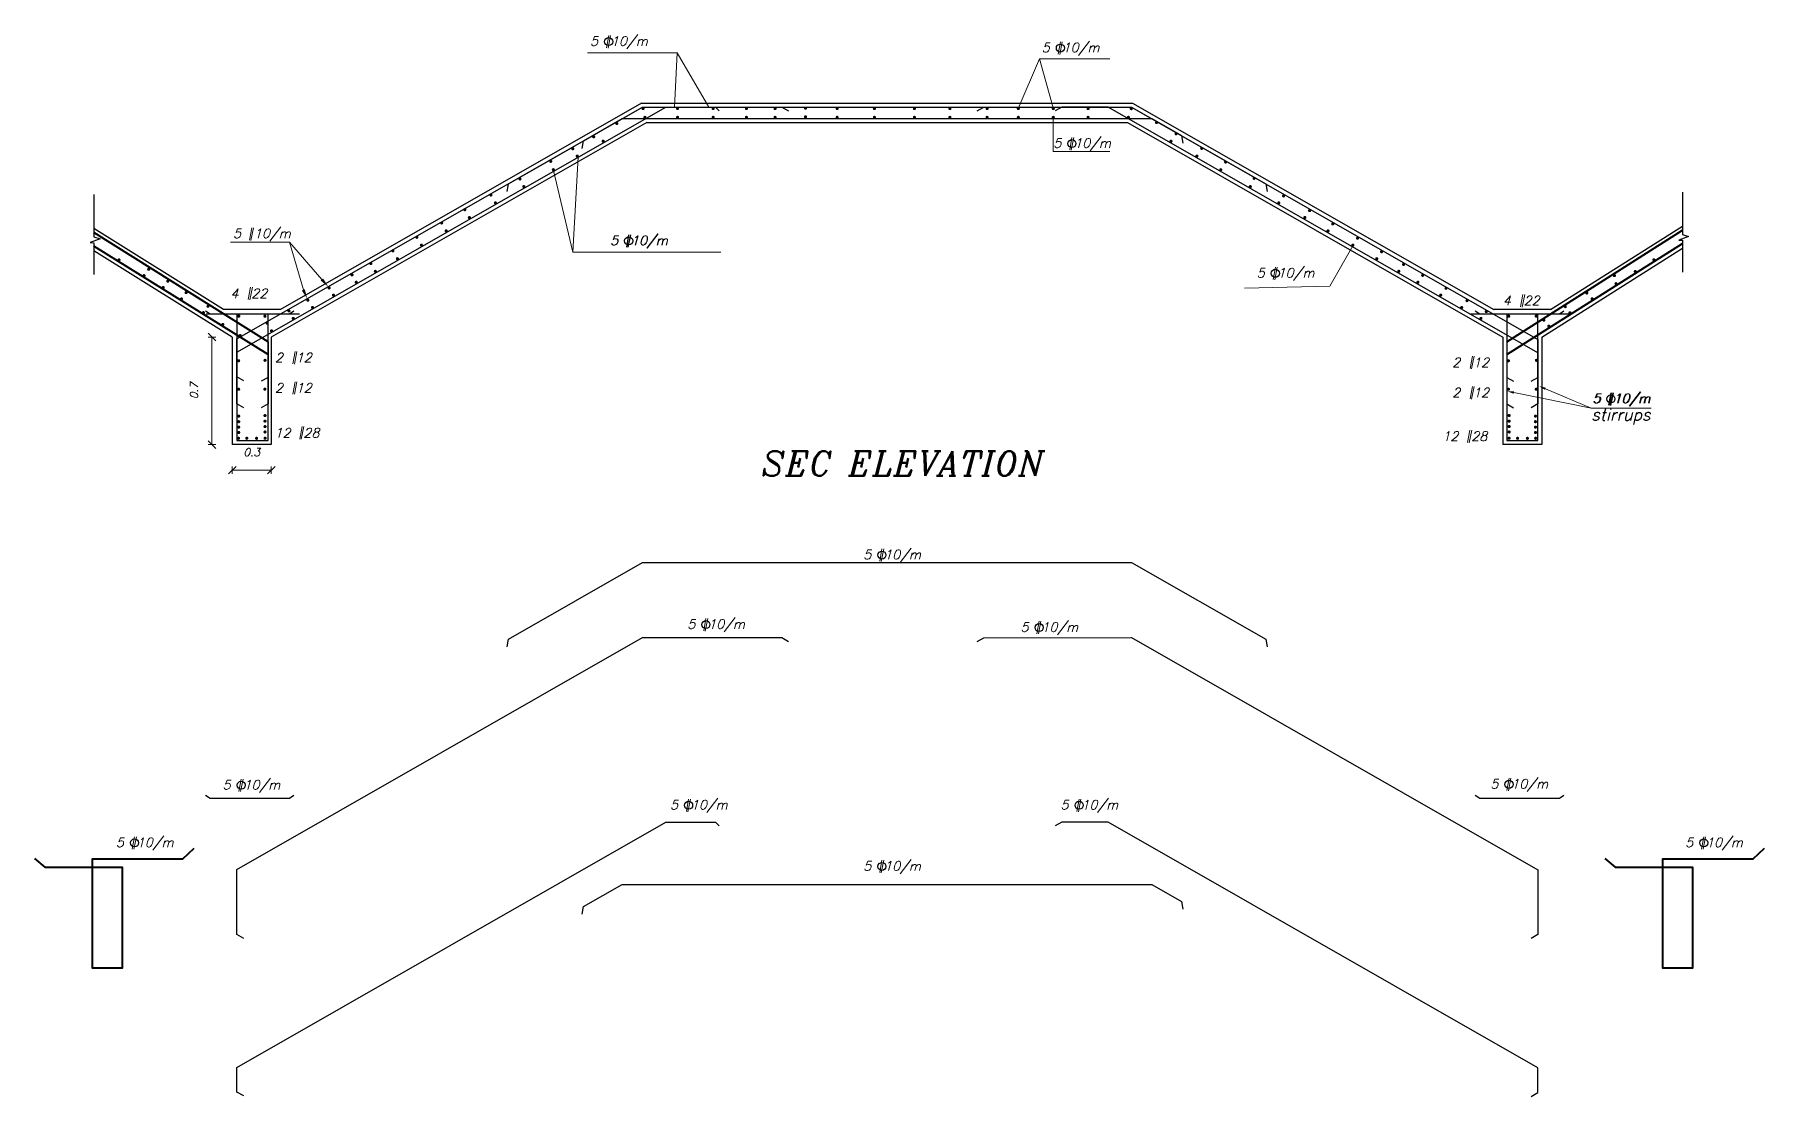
# Model space of a CAD drawing. Header units: metres. Extents: x 202848 to 204724, y 1924431 to 1925550.
# Drawn here: x 203897.62 to 203942, y 1924766.43 to 1924793.66 of the extents above; entities that cross this region are included whole.
import ezdxf

# ---------------------------------------------------------------- set-up
doc = ezdxf.new("R2010")
doc.units = ezdxf.units.M
doc.header["$MEASUREMENT"] = 0
doc.layers.add('AHREIN', color=202, linetype='Continuous')
doc.layers.add('STIRR', color=8, linetype='Continuous')
for name, color, linetype, lineweight in [('COL', 210, 'Continuous', 30), ('Dim', 8, 'Continuous', 15), ('Reinforcement', 7, 'Continuous', 40), ('rft', 5, 'Continuous', 40)]:
    doc.layers.add(name, color=color, linetype=linetype, lineweight=lineweight)
doc.styles.add('ITALICC', font='ITALICC.SHX')
doc.styles.add('ITALICT', font='ITALICC.SHX')

# ---------------------------------------------------------------- blocks, each defined once
blk = doc.blocks.new('T1')
at = {"color": 3}
for p, q in [((-49, -49), (49, 49)), ((0, -49), (0, 49))]:
    blk.add_line(p, q, dxfattribs=at)

msp = doc.modelspace()

# ---------------------------------------------------------------- linework, layer by layer
at = {"layer": 'AHREIN', "linetype": 'ByBlock', "ltscale": 0.25}
for p, q in [((203913.1926, 1924791.904), (203903.926, 1924786.6088)), ((203913.1926, 1924791.904), (203925.7926, 1924791.904)), ((203925.7926, 1924791.904), (203935.0593, 1924786.6088)), ((203913.3254, 1924791.404), (203903.6926, 1924785.8995)), ((203913.3254, 1924791.404), (203925.6599, 1924791.404)), ((203925.6599, 1924791.404), (203935.2926, 1924785.8995)), ((203902.4696, 1924786.6088), (203899.141, 1924788.6848)), ((203936.5097, 1924786.6088), (203939.8974, 1924788.7484)), ((203902.6926, 1924785.904), (203899.141, 1924788.1191)), ((203936.2926, 1924785.904), (203939.8974, 1924788.1807)), ((203903.926, 1924786.6088), (203902.4696, 1924786.6088)), ((203936.5097, 1924786.6088), (203935.0593, 1924786.6088)), ((203902.6926, 1924785.904), (203902.6926, 1924783.1478)), ((203903.6926, 1924785.8995), (203903.6926, 1924783.1478)), ((203935.2926, 1924785.8995), (203935.2926, 1924783.1478)), ((203936.2926, 1924785.904), (203936.2926, 1924783.1478)), ((203903.6926, 1924783.1478), (203902.6926, 1924783.1478)), ((203936.2926, 1924783.1478), (203935.2926, 1924783.1478))]:
    msp.add_line(p, q, dxfattribs=at)
at = {"layer": 'COL', "linetype": 'ByBlock', "ltscale": 0.25}
for p, q in [((203899.141, 1924789.5598), (203899.141, 1924788.6868)), ((203939.8974, 1924789.6213), (203939.8974, 1924788.7484)), ((203899.141, 1924788.6868), (203899.141, 1924788.4748)), ((203939.8974, 1924788.7484), (203939.8974, 1924788.5364)), ((203899.3002, 1924788.4227), (203899.0466, 1924788.3308)), ((203899.0466, 1924788.3308), (203899.141, 1924788.3234)), ((203899.141, 1924788.4748), (203899.3002, 1924788.4227)), ((203899.141, 1924788.3234), (203899.141, 1924788.1191)), ((203899.141, 1924788.1191), (203899.141, 1924787.5085)), ((203940.0566, 1924788.4843), (203939.803, 1924788.3924)), ((203939.803, 1924788.3924), (203939.8974, 1924788.385)), ((203939.8974, 1924788.5364), (203940.0566, 1924788.4843)), ((203939.8974, 1924788.385), (203939.8974, 1924788.1807)), ((203939.8974, 1924788.1807), (203939.8974, 1924787.57))]:
    msp.add_line(p, q, dxfattribs=at)
at = {"layer": 'Dim'}
for p, q in [((203912.3496, 1924793.6397), (203912.2917, 1924793.3214)), ((203912.3496, 1924793.6397), (203912.2917, 1924793.3214)), ((203912.3959, 1924793.6397), (203912.3322, 1924793.3156)), ((203912.3959, 1924793.6397), (203912.3322, 1924793.3156)), ((203923.9388, 1924793.4736), (203923.8809, 1924793.1554)), ((203923.9388, 1924793.4736), (203923.8809, 1924793.1554)), ((203923.9851, 1924793.4736), (203923.9214, 1924793.1496)), ((203923.9851, 1924793.4736), (203923.9214, 1924793.1496)), ((203911.9362, 1924793.1962), (203911.8062, 1924793.1962)), ((203913.3778, 1924793.1962), (203911.9362, 1924793.1962)), ((203913.1186, 1924793.1962), (203912.509, 1924793.1962)), ((203914.1099, 1924793.1962), (203913.0824, 1924793.1962)), ((203924.2354, 1924791.0241), (203924.1775, 1924790.7058)), ((203924.2354, 1924791.0241), (203924.1775, 1924790.7058)), ((203924.2817, 1924791.0241), (203924.218, 1924790.7001)), ((203924.2817, 1924791.0241), (203924.218, 1924790.7001)), ((203903.1897, 1924788.7072), (203903.1318, 1924788.3889)), ((203903.236, 1924788.7072), (203903.1723, 1924788.3832)), ((203902.7736, 1924788.3378), (203902.6489, 1924788.3378)), ((203904.1564, 1924788.3378), (203902.7736, 1924788.3378)), ((203903.9078, 1924788.3378), (203903.3231, 1924788.3378)), ((203904.1564, 1924788.3378), (203903.9078, 1924788.3378)), ((203904.9904, 1924787.3812), (203904.1564, 1924788.3378)), ((203904.5154, 1924787.1137), (203904.1564, 1924788.3378)), ((203912.8622, 1924788.5292), (203912.8043, 1924788.211)), ((203912.8696, 1924788.5292), (203912.8117, 1924788.211)), ((203912.9085, 1924788.5292), (203912.8449, 1924788.2052)), ((203912.916, 1924788.5292), (203912.8523, 1924788.2052)), ((203929.4545, 1924787.6979), (203929.3966, 1924787.3797)), ((203929.4545, 1924787.6979), (203929.3966, 1924787.3797)), ((203929.5009, 1924787.6979), (203929.4372, 1924787.3739)), ((203929.5009, 1924787.6979), (203929.4372, 1924787.3739)), ((203903.1614, 1924787.1809), (203903.1035, 1924786.8627)), ((203903.2077, 1924787.1809), (203903.144, 1924786.8569)), ((203935.8053, 1924786.9982), (203935.7474, 1924786.68)), ((203935.8516, 1924786.9982), (203935.7879, 1924786.6742)), ((203902.1683, 1924785.902), (203902.1683, 1924783.1498)), ((203904.3034, 1924785.5348), (203904.2455, 1924785.2166)), ((203904.3497, 1924785.5348), (203904.2861, 1924785.2108)), ((203934.5084, 1924785.4137), (203934.4505, 1924785.0954)), ((203934.5547, 1924785.4137), (203934.491, 1924785.0897)), ((203904.3034, 1924784.7592), (203904.2455, 1924784.4409)), ((203904.3497, 1924784.7592), (203904.2861, 1924784.4352)), ((203934.5084, 1924784.638), (203934.4505, 1924784.3198)), ((203934.5547, 1924784.638), (203934.491, 1924784.314)), ((203936.3867, 1924784.5753), (203937.5591, 1924784.0839)), ((203935.5703, 1924784.4814), (203937.5591, 1924784.0839)), ((203938.0627, 1924784.4761), (203938.0048, 1924784.1579)), ((203938.0817, 1924784.4761), (203938.0238, 1924784.1579)), ((203938.109, 1924784.4761), (203938.0454, 1924784.1521)), ((203938.128, 1924784.4761), (203938.0643, 1924784.1521)), ((203937.5591, 1924784.0839), (203939.0076, 1924784.0839)), ((203939.0076, 1924784.0839), (203939.0976, 1924784.0839)), ((203904.481, 1924783.6072), (203904.4231, 1924783.289)), ((203904.5273, 1924783.6072), (203904.4637, 1924783.2832)), ((203934.4455, 1924783.5196), (203934.3876, 1924783.2014)), ((203934.4919, 1924783.5196), (203934.4282, 1924783.1956)), ((203902.6906, 1924782.4905), (203902.6886, 1924782.4905)), ((203903.6926, 1924782.4905), (203902.6926, 1924782.4905)), ((203903.6946, 1924782.4905), (203903.6966, 1924782.4905)), ((203919.3601, 1924780.4728), (203919.3022, 1924780.1546)), ((203919.4065, 1924780.4728), (203919.3428, 1924780.1488)), ((203914.8445, 1924778.6901), (203914.7866, 1924778.3719)), ((203914.8908, 1924778.6901), (203914.8271, 1924778.3661)), ((203923.3949, 1924778.6142), (203923.337, 1924778.296)), ((203923.4412, 1924778.6142), (203923.3775, 1924778.2902)), ((203902.9217, 1924774.5707), (203902.8638, 1924774.2524)), ((203902.968, 1924774.5707), (203902.9044, 1924774.2467)), ((203935.4499, 1924774.5929), (203935.392, 1924774.2747)), ((203935.4962, 1924774.5929), (203935.4325, 1924774.2689)), ((203914.4011, 1924774.0568), (203914.3432, 1924773.7386)), ((203914.4475, 1924774.0568), (203914.3838, 1924773.7328)), ((203924.4209, 1924774.0568), (203924.363, 1924773.7386)), ((203924.4672, 1924774.0568), (203924.4035, 1924773.7328)), ((203900.1843, 1924773.0923), (203900.1264, 1924772.774)), ((203900.2306, 1924773.0923), (203900.1669, 1924772.7682)), ((203940.4478, 1924773.0923), (203940.3899, 1924772.774)), ((203940.4941, 1924773.0923), (203940.4304, 1924772.7682)), ((203919.3601, 1924772.4876), (203919.3022, 1924772.1694)), ((203919.4065, 1924772.4876), (203919.3428, 1924772.1636))]:
    msp.add_line(p, q, dxfattribs=at)
at = {"layer": 'Dim', "linetype": 'ByBlock', "ltscale": 0.25}
for p, q in [((203914.1099, 1924793.1962), (203914.0377, 1924791.8028)), ((203914.0377, 1924791.8028), (203914.1099, 1924793.1962)), ((203914.1099, 1924793.1962), (203914.921, 1924791.8028)), ((203922.8597, 1924791.7624), (203923.4025, 1924793.0396)), ((203923.4025, 1924793.0396), (203923.7516, 1924791.7807)), ((203923.4025, 1924793.0396), (203925.2095, 1924793.0396)), ((203923.757, 1924791.5178), (203923.757, 1924790.662)), ((203911.4286, 1924788.0798), (203911.5642, 1924790.5141)), ((203923.757, 1924790.662), (203925.2115, 1924790.662)), ((203910.9304, 1924790.1752), (203911.4286, 1924788.0798)), ((203931.4413, 1924788.2401), (203930.8488, 1924787.2047)), ((203911.4286, 1924788.0798), (203915.2291, 1924788.0798)), ((203930.8488, 1924787.2047), (203928.6647, 1924787.1582))]:
    msp.add_line(p, q, dxfattribs=at)
at = {"layer": 'Dim'}
for points in [[(203905.0216, 1924787.4084), (203904.9592, 1924787.354), (203905.1538, 1924787.1938)], [(203904.5534, 1924787.1302), (203904.4774, 1924787.0971), (203904.6147, 1924786.8857)], [(203936.3719, 1924784.5501), (203936.3945, 1924784.6057), (203936.2165, 1924784.6459)], [(203935.5645, 1924784.452), (203935.5762, 1924784.5108), (203935.3938, 1924784.5167)]]:
    msp.add_solid(points, dxfattribs=at)
at = {"layer": 'Reinforcement', "linetype": 'ByBlock', "lineweight": 40, "ltscale": 0.25}
for p, q in [((203903.6102, 1924785.7808), (203899.141, 1924788.5808)), ((203935.3938, 1924785.7844), (203939.8974, 1924788.6424)), ((203903.6102, 1924785.4539), (203899.141, 1924788.2384)), ((203935.3938, 1924785.456), (203939.8974, 1924788.3004))]:
    msp.add_line(p, q, dxfattribs=at)
at = {"layer": 'Reinforcement', "lineweight": -2}
for p, q in [((203903.6102, 1924785.7808), (203903.6102, 1924784.1913)), ((203903.6102, 1924785.4539), (203903.6102, 1924784.8689)), ((203935.3938, 1924785.7844), (203935.3938, 1924784.1913)), ((203935.3938, 1924785.456), (203935.3938, 1924784.8689)), ((203903.6102, 1924784.8689), (203903.437, 1924784.7689)), ((203935.3938, 1924784.8689), (203935.567, 1924784.7689)), ((203903.6102, 1924784.1913), (203903.437, 1924784.0913)), ((203935.3938, 1924784.1913), (203935.567, 1924784.0913))]:
    msp.add_line(p, q, dxfattribs=at)
for points in [[(203902.9858, 1924784.0913), (203902.8126, 1924784.1913), (203902.8126, 1924785.856), (203913.2195, 1924791.8028), (203916.7926, 1924791.8028), (203916.9658, 1924791.7028)], [(203902.9858, 1924784.7796), (203902.8126, 1924784.8796), (203902.8126, 1924785.5132), (203913.8193, 1924791.8028), (203915.0862, 1924791.8028), (203915.1802, 1924791.7033)], [(203909.7416, 1924789.6383), (203909.7764, 1924789.8353), (203913.2195, 1924791.8028), (203925.7658, 1924791.8028), (203929.2089, 1924789.8353), (203929.2436, 1924789.6383)], [(203921.8007, 1924791.7017), (203921.9739, 1924791.8017), (203925.7658, 1924791.8028), (203936.1914, 1924785.8453), (203936.1914, 1924784.1913), (203936.0182, 1924784.0913)], [(203936.0182, 1924784.7689), (203936.1914, 1924784.8689), (203936.1914, 1924785.5025), (203925.1659, 1924791.8028), (203923.9792, 1924791.8028), (203923.806, 1924791.7028)], [(203911.6724, 1924790.7416), (203911.7071, 1924790.9385), (203912.6987, 1924791.5052), (203926.2866, 1924791.5052), (203927.05, 1924791.0689), (203927.0848, 1924790.872)], [(203904.2741, 1924786.5692), (203904.1633, 1924786.4888), (203902.1207, 1924786.4888), (203902.0021, 1924786.5673)], [(203904.4191, 1924786.4888), (203902.8126, 1924786.4888), (203902.8126, 1924783.249), (203903.6102, 1924783.249), (203903.6102, 1924786.4888), (203902.0191, 1924786.4888)], [(203937.0003, 1924786.4888), (203935.3938, 1924786.4888), (203935.3938, 1924783.249), (203936.1914, 1924783.249), (203936.1914, 1924786.4888), (203934.4655, 1924786.4888)], [(203936.8553, 1924786.5692), (203936.7445, 1924786.4888), (203934.7019, 1924786.4888), (203934.5833, 1924786.5673)], [(203909.7416, 1924777.9623), (203909.7764, 1924778.1593), (203913.2195, 1924780.1268), (203925.7658, 1924780.1268), (203929.2089, 1924778.1593), (203929.2436, 1924777.9623)], [(203902.9858, 1924770.4844), (203902.8126, 1924770.5844), (203902.8126, 1924772.2491), (203913.2195, 1924778.1959), (203916.7926, 1924778.1959), (203916.9658, 1924778.0959)], [(203921.8007, 1924778.0948), (203921.9739, 1924778.1948), (203925.7658, 1924778.1959), (203936.1914, 1924772.2384), (203936.1914, 1924770.5844), (203936.0182, 1924770.4844)], [(203904.2741, 1924774.1494), (203904.1633, 1924774.069), (203902.1207, 1924774.069), (203902.0021, 1924774.1475)], [(203936.8553, 1924774.1494), (203936.7445, 1924774.069), (203934.7019, 1924774.069), (203934.5833, 1924774.1475)], [(203902.9858, 1924766.4431), (203902.8126, 1924766.5431), (203902.8126, 1924767.1767), (203913.8193, 1924773.4663), (203915.0862, 1924773.4663), (203915.1802, 1924773.3668)], [(203936.0182, 1924766.4324), (203936.1914, 1924766.5324), (203936.1914, 1924767.166), (203925.1659, 1924773.4663), (203923.9792, 1924773.4663), (203923.806, 1924773.3663)], [(203911.6724, 1924771.1049), (203911.7071, 1924771.3018), (203912.6987, 1924771.8685), (203926.2866, 1924771.8685), (203927.05, 1924771.4322), (203927.0848, 1924771.2352)]]:
    msp.add_lwpolyline(points, dxfattribs=at)
at = {"layer": 'Reinforcement', "linetype": 'ByBlock', "ltscale": 0.25}
for points in [[(203897.6202, 1924772.5291), (203897.88, 1924772.3125), (203899.8693, 1924772.3125), (203899.8693, 1924769.7243), (203899.1093, 1924769.7243), (203899.1093, 1924772.5207), (203901.4206, 1924772.5207), (203901.713, 1924772.7994)], [(203937.9091, 1924772.5291), (203938.169, 1924772.3125), (203940.1582, 1924772.3125), (203940.1582, 1924769.7243), (203939.3982, 1924769.7243), (203939.3982, 1924772.5207), (203941.7096, 1924772.5207), (203942.0019, 1924772.7994)]]:
    msp.add_lwpolyline(points, dxfattribs=at)
at = {"layer": 'rft', "const_width": 0.04}
for points in [[(203913.2119, 1924791.7627, 1), (203913.2519, 1924791.7627, 1)], [(203914.0962, 1924791.7621, 1), (203914.1362, 1924791.7621, 1)], [(203915.0101, 1924791.7621, 1), (203915.0501, 1924791.7621, 1)], [(203915.864, 1924791.7621, 1), (203915.904, 1924791.7621, 1)], [(203916.5984, 1924791.7621, 1), (203916.6384, 1924791.7621, 1)], [(203917.3793, 1924791.7746, 1), (203917.4193, 1924791.7746, 1)], [(203918.1913, 1924791.7621, 1), (203918.2313, 1924791.7621, 1)], [(203919.1467, 1924791.7621, 1), (203919.1867, 1924791.7621, 1)], [(203920.174, 1924791.7621, 1), (203920.214, 1924791.7621, 1)], [(203921.0842, 1924791.7621, 1), (203921.1242, 1924791.7621, 1)], [(203922.0388, 1924791.7621, 1), (203922.0788, 1924791.7621, 1)], [(203922.8397, 1924791.7624, 1), (203922.8797, 1924791.7624, 1)], [(203923.737, 1924791.7621, 1), (203923.777, 1924791.7621, 1)], [(203924.6288, 1924791.7621, 1), (203924.6688, 1924791.7621, 1)], [(203925.7367, 1924791.7614, 1), (203925.7767, 1924791.7614, 1)], [(203912.5395, 1924791.3785, 1), (203912.5795, 1924791.3785, 1)], [(203913.2599, 1924791.5378, 1), (203913.2999, 1924791.5378, 1)], [(203914.0962, 1924791.5378, 1), (203914.1362, 1924791.5378, 1)], [(203915.0101, 1924791.5378, 1), (203915.0501, 1924791.5378, 1)], [(203915.864, 1924791.5378, 1), (203915.904, 1924791.5378, 1)], [(203916.5984, 1924791.5378, 1), (203916.6384, 1924791.5378, 1)], [(203917.3793, 1924791.5503, 1), (203917.4193, 1924791.5503, 1)], [(203918.1913, 1924791.5378, 1), (203918.2313, 1924791.5378, 1)], [(203919.1467, 1924791.5378, 1), (203919.1867, 1924791.5378, 1)], [(203920.174, 1924791.5378, 1), (203920.214, 1924791.5378, 1)], [(203921.0842, 1924791.5378, 1), (203921.1242, 1924791.5378, 1)], [(203922.0388, 1924791.5378, 1), (203922.0788, 1924791.5378, 1)], [(203922.8397, 1924791.5381, 1), (203922.8797, 1924791.5381, 1)], [(203923.737, 1924791.5378, 1), (203923.777, 1924791.5378, 1)], [(203924.6288, 1924791.5378, 1), (203924.6688, 1924791.5378, 1)], [(203925.6634, 1924791.5378, 1), (203925.7034, 1924791.5378, 1)], [(203926.383, 1924791.4056, 1), (203926.423, 1924791.4056, 1)], [(203911.9442, 1924791.0383, 1), (203911.9842, 1924791.0383, 1)], [(203912.1883, 1924790.9254, 1), (203912.2283, 1924790.9254, 1)], [(203926.797, 1924790.9254, -1), (203926.757, 1924790.9254, -1)], [(203926.8883, 1924791.1169, 1), (203926.9283, 1924791.1169, 1)], [(203927.5449, 1924790.7416, 1), (203927.5849, 1924790.7416, 1)], [(203910.8427, 1924790.4089, 1), (203910.8827, 1924790.4089, 1)], [(203911.4084, 1924790.7321, 1), (203911.4484, 1924790.7321, 1)], [(203911.5229, 1924790.5452, 1), (203911.5629, 1924790.5452, 1)], [(203927.4623, 1924790.5452, -1), (203927.4223, 1924790.5452, -1)], [(203928.1576, 1924790.3916, 1), (203928.1976, 1924790.3916, 1)], [(203910.0525, 1924789.9573, 1), (203910.0925, 1924789.9573, 1)], [(203910.9104, 1924790.1952, 1), (203910.9504, 1924790.1952, 1)], [(203928.0749, 1924790.1952, -1), (203928.0349, 1924790.1952, -1)], [(203928.8885, 1924789.9739, 1), (203928.9285, 1924789.9739, 1)], [(203909.3081, 1924789.5462, 1), (203909.3481, 1924789.5462, 1)], [(203910.1531, 1924789.7624, 1), (203910.1931, 1924789.7624, 1)], [(203928.8322, 1924789.7624, -1), (203928.7922, 1924789.7624, -1)], [(203929.6838, 1924789.522, -1), (203929.6438, 1924789.522, -1)], [(203908.6391, 1924789.1709, 1), (203908.6791, 1924789.1709, 1)], [(203908.7548, 1924788.9684, 1), (203908.7948, 1924788.9684, 1)], [(203909.4238, 1924789.3438, 1), (203909.4638, 1924789.3438, 1)], [(203929.5615, 1924789.3438, -1), (203929.5215, 1924789.3438, -1)], [(203930.2305, 1924788.9684, -1), (203930.1905, 1924788.9684, -1)], [(203930.3528, 1924789.1467, -1), (203930.3128, 1924789.1467, -1)], [(203908.0445, 1924788.829, 1), (203908.0845, 1924788.829, 1)], [(203908.1602, 1924788.6266, 1), (203908.2002, 1924788.6266, 1)], [(203930.8251, 1924788.6266, -1), (203930.7851, 1924788.6266, -1)], [(203930.9474, 1924788.8048, -1), (203930.9074, 1924788.8048, -1)], [(203906.793, 1924788.1152, 1), (203906.833, 1924788.1152, 1)], [(203907.4083, 1924788.4625, 1), (203907.4483, 1924788.4625, 1)], [(203907.524, 1924788.2601, 1), (203907.564, 1924788.2601, 1)], [(203931.4613, 1924788.2601, -1), (203931.4213, 1924788.2601, -1)], [(203931.5836, 1924788.4383, -1), (203931.5436, 1924788.4383, -1)], [(203932.1989, 1924788.091, -1), (203932.1589, 1924788.091, -1)], [(203899.7648, 1924787.881, 1), (203899.8048, 1924787.881, 1)], [(203900.5277, 1924787.6424, 1), (203900.5677, 1924787.6424, 1)], [(203906.2273, 1924787.7912, 1), (203906.2673, 1924787.7912, 1)], [(203906.9087, 1924787.9127, 1), (203906.9487, 1924787.9127, 1)], [(203932.0766, 1924787.9127, -1), (203932.0366, 1924787.9127, -1)], [(203932.7646, 1924787.767, -1), (203932.7246, 1924787.767, -1)], [(203939.1866, 1924787.8854, -1), (203939.1466, 1924787.8854, -1)], [(203900.4087, 1924787.4794, 1), (203900.4487, 1924787.4794, 1)], [(203901.0169, 1924787.3372, 1), (203901.0569, 1924787.3372, 1)], [(203905.7435, 1924787.4992, 1), (203905.7835, 1924787.4992, 1)], [(203905.853, 1924787.3086, 1), (203905.893, 1924787.3086, 1)], [(203906.343, 1924787.5888, 1), (203906.383, 1924787.5888, 1)], [(203932.6423, 1924787.5888, -1), (203932.6023, 1924787.5888, -1)], [(203933.1323, 1924787.3086, -1), (203933.0923, 1924787.3086, -1)], [(203933.2546, 1924787.4869, -1), (203933.2146, 1924787.4869, -1)], [(203938.1735, 1924787.4801, -1), (203938.1335, 1924787.4801, -1)], [(203938.2155, 1924787.272, -1), (203938.1755, 1924787.272, -1)], [(203938.7092, 1924787.5838, -1), (203938.6692, 1924787.5838, -1)], [(203900.898, 1924787.1742, 1), (203900.938, 1924787.1742, 1)], [(203901.3681, 1924786.881, 1), (203901.4081, 1924786.881, 1)], [(203901.4871, 1924787.044, 1), (203901.5271, 1924787.044, 1)], [(203904.613, 1924786.8485, 1), (203904.653, 1924786.8485, 1)], [(203905.1562, 1924787.1632, 1), (203905.1962, 1924787.1632, 1)], [(203905.2683, 1924786.9803, 1), (203905.3083, 1924786.9803, 1)], [(203933.717, 1924786.9803, -1), (203933.677, 1924786.9803, -1)], [(203933.854, 1924787.1557, -1), (203933.814, 1924787.1557, -1)], [(203934.3917, 1924786.837, -1), (203934.3517, 1924786.837, -1)], [(203937.4661, 1924787.0333, -1), (203937.4261, 1924787.0333, -1)], [(203937.6041, 1924786.8844, -1), (203937.5641, 1924786.8844, -1)], [(203901.9308, 1924786.5301, 1), (203901.9708, 1924786.5301, 1)], [(203902.0497, 1924786.6931, 1), (203902.0897, 1924786.6931, 1)], [(203902.8786, 1924786.4396, -1), (203902.8386, 1924786.4396, -1)], [(203903.5506, 1924786.4377, -1), (203903.5106, 1924786.4377, -1)], [(203904.1267, 1924786.5752, 1), (203904.1667, 1924786.5752, 1)], [(203904.2362, 1924786.3819, 1), (203904.2762, 1924786.3819, 1)], [(203904.7306, 1924786.6616, 1), (203904.7706, 1924786.6616, 1)], [(203934.2547, 1924786.6616, -1), (203934.2147, 1924786.6616, -1)], [(203934.7491, 1924786.3819, -1), (203934.7091, 1924786.3819, -1)], [(203934.8861, 1924786.5572, -1), (203934.8461, 1924786.5572, -1)], [(203935.4604, 1924786.4389, -1), (203935.4204, 1924786.4389, -1)], [(203936.167, 1924786.4389, -1), (203936.127, 1924786.4389, -1)], [(203936.3634, 1924786.3369, -1), (203936.3234, 1924786.3369, -1)], [(203936.912, 1924786.6834, -1), (203936.872, 1924786.6834, -1)], [(203937.0338, 1924786.5256, -1), (203936.9938, 1924786.5256, -1)], [(203902.4702, 1924786.2244, -1), (203902.4302, 1924786.2244, -1)], [(203902.8745, 1924785.9415, 1), (203902.9145, 1924785.9415, 1)], [(203903.5681, 1924786.258, 1), (203903.6081, 1924786.258, 1)], [(203903.6779, 1924786.0657, 1), (203903.7179, 1924786.0657, 1)], [(203936.4929, 1924786.1843, -1), (203936.4529, 1924786.1843, -1)], [(203935.4335, 1924783.8908, 1), (203935.4735, 1924783.8908, 1)], [(203935.4335, 1924783.7473, 1), (203935.4735, 1924783.7473, 1)], [(203936.1479, 1924783.8772, -1), (203936.1079, 1924783.8772, -1)], [(203936.1479, 1924783.7337, -1), (203936.1079, 1924783.7337, -1)], [(203935.4313, 1924783.3083, 1), (203935.4713, 1924783.3083, 1)], [(203935.4335, 1924783.6085, 1), (203935.4735, 1924783.6085, 1)], [(203935.4335, 1924783.4698, 1), (203935.4735, 1924783.4698, 1)], [(203935.6492, 1924783.3078, 1), (203935.6892, 1924783.3078, 1)], [(203935.9407, 1924783.3078, -1), (203935.9007, 1924783.3078, -1)], [(203936.1479, 1924783.5949, -1), (203936.1079, 1924783.5949, -1)], [(203936.1479, 1924783.4562, -1), (203936.1079, 1924783.4562, -1)], [(203936.1526, 1924783.3078, -1), (203936.1126, 1924783.3078, -1)]]:
    msp.add_lwpolyline(points, format="xyb", close=True, dxfattribs=at)
at = {"layer": 'rft', "lineweight": 80, "const_width": 0.03}
msp.add_lwpolyline([(203904.2466, 1924786.3758, 1), (203904.2766, 1924786.3758, 1)], format="xyb", close=True, dxfattribs=at)
at = {"layer": 'rft', "lineweight": 106, "const_width": 0.04}
for points in [[(203902.8349, 1924785.2959, 1), (203902.8749, 1924785.2959, 1)], [(203903.5528, 1924785.3069, -1), (203903.5128, 1924785.3069, -1)], [(203935.414, 1924785.2959, 1), (203935.454, 1924785.2959, 1)], [(203936.1716, 1924785.3069, -1), (203936.1316, 1924785.3069, -1)], [(203902.8357, 1924784.565, 1), (203902.8757, 1924784.565, 1)], [(203903.549, 1924784.5665, -1), (203903.509, 1924784.5665, -1)], [(203935.4148, 1924784.565, 1), (203935.4548, 1924784.565, 1)], [(203936.1678, 1924784.5665, -1), (203936.1278, 1924784.5665, -1)], [(203902.8374, 1924783.8772, 1), (203902.8774, 1924783.8772, 1)], [(203902.8374, 1924783.7337, 1), (203902.8774, 1924783.7337, 1)], [(203903.5518, 1924783.8908, -1), (203903.5118, 1924783.8908, -1)], [(203903.5518, 1924783.7473, -1), (203903.5118, 1924783.7473, -1)], [(203902.8326, 1924783.3078, 1), (203902.8726, 1924783.3078, 1)], [(203902.8374, 1924783.5949, 1), (203902.8774, 1924783.5949, 1)], [(203902.8374, 1924783.4562, 1), (203902.8774, 1924783.4562, 1)], [(203903.0445, 1924783.3078, 1), (203903.0845, 1924783.3078, 1)], [(203903.3361, 1924783.3078, -1), (203903.2961, 1924783.3078, -1)], [(203903.5518, 1924783.6085, -1), (203903.5118, 1924783.6085, -1)], [(203903.5518, 1924783.4698, -1), (203903.5118, 1924783.4698, -1)], [(203903.554, 1924783.3083, -1), (203903.514, 1924783.3083, -1)]]:
    msp.add_lwpolyline(points, format="xyb", close=True, dxfattribs=at)
at = {"layer": 'STIRR', "lineweight": -2}
for centre in [(203912.3493, 1924793.4806), (203923.9385, 1924793.3145), (203924.2351, 1924790.865), (203912.862, 1924788.3701), (203929.4543, 1924787.5388), (203938.0625, 1924784.317), (203919.3599, 1924780.3137), (203914.8442, 1924778.531), (203923.3946, 1924778.4551), (203902.9215, 1924774.4116), (203935.4496, 1924774.4338), (203914.4009, 1924773.8977), (203924.4206, 1924773.8977), (203900.184, 1924772.9331), (203940.4475, 1924772.9331), (203919.3599, 1924772.3285)]:
    msp.add_circle(centre, 0.1033, dxfattribs=at)

# ---------------------------------------------------------------- block references
at = {"layer": 'Dim'}
for p, xscale, yscale, zscale, rotation in [((203902.1683, 1924785.904), 0.001999999999952706, 0.001999999999952706, 0.001999999999952706, 90), ((203902.1683, 1924783.1478), 0.001999999999952706, 0.001999999999952706, 0.001999999999952706, 270), ((203903.6926, 1924782.4905), 0.002000000000407454, 0.002000000000407454, 0.002000000000407454, 180)]:
    msp.add_blockref('T1', p, dxfattribs=dict(at, xscale=xscale, yscale=yscale, zscale=zscale, rotation=rotation))
at = {"layer": 'Dim', "xscale": 0.002000000000407454, "yscale": 0.002000000000407454, "zscale": 0.002000000000407454}
msp.add_blockref('T1', (203902.6926, 1924782.4905), dxfattribs=at)

# ---------------------------------------------------------------- texts
at = {"layer": 'AHREIN', "style": 'ITALICC'}
msp.add_text('SEC ELEVATION', height=0.628197, dxfattribs=at).set_placement((203916.2676, 1924782.3478))
at = {"layer": 'Dim', "style": 'ITALICT'}
for s, height, p in [('5  10/m', 0.24, (203911.8712, 1924793.3737)), ('5  10/m', 0.24, (203911.8712, 1924793.3737)), ('5  10/m', 0.24, (203923.4603, 1924793.2076)), ('5  10/m', 0.24, (203923.4603, 1924793.2076)), ('5  10/m', 0.24, (203923.757, 1924790.7581)), ('5  10/m', 0.24, (203923.757, 1924790.7581)), ('5  10/m', 0.24, (203902.7113, 1924788.4412)), ('5  10/m', 0.24, (203912.3838, 1924788.2632)), ('5  10/m', 0.24, (203912.3912, 1924788.2632)), ('5  10/m', 0.24, (203928.9761, 1924787.4319)), ('5  10/m', 0.24, (203928.9761, 1924787.4319)), ('4  22', 0.24, (203902.6441, 1924786.9023)), ('4  22', 0.24, (203935.288, 1924786.7196)), ('2  12', 0.24, (203903.7862, 1924785.2562)), ('2  12', 0.24, (203933.9912, 1924785.1351)), ('2  12', 0.24, (203903.7862, 1924784.4806)), ('2  12', 0.24, (203933.9912, 1924784.3594)), ('5  10/m', 0.24, (203937.5843, 1924784.2101)), ('5  10/m', 0.24, (203937.6033, 1924784.2101)), ('stirrups', 0.3, (203937.5608, 1924783.7654)), ('12  28', 0.24, (203903.7749, 1924783.3286)), ('12  28', 0.24, (203933.7394, 1924783.241)), ('5  10/m', 0.24, (203918.8817, 1924780.2068)), ('5  10/m', 0.24, (203914.3661, 1924778.4242)), ('5  10/m', 0.24, (203922.9164, 1924778.3482)), ('5  10/m', 0.24, (203902.4433, 1924774.3047)), ('5  10/m', 0.24, (203934.9715, 1924774.3269)), ('5  10/m', 0.24, (203913.9227, 1924773.7909)), ('5  10/m', 0.24, (203923.9425, 1924773.7909)), ('5  10/m', 0.24, (203899.7058, 1924772.8263)), ('5  10/m', 0.24, (203939.9694, 1924772.8263)), ('5  10/m', 0.24, (203918.8817, 1924772.2217))]:
    msp.add_text(s, height=height, dxfattribs=at).set_placement(p)
at = {"layer": 'Dim', "insert": (203901.7083, 1924784.5259), "char_height": 0.2, "attachment_point": 5, "rotation": 90, "style": 'ITALICT'}
msp.add_mtext('\\A1;0.7', dxfattribs=at)
at = {"layer": 'Dim', "insert": (203903.1926, 1924782.9505), "char_height": 0.2, "attachment_point": 5, "style": 'ITALICT'}
msp.add_mtext('\\A1;0.3', dxfattribs=at)

doc.saveas('drawing.dxf')
